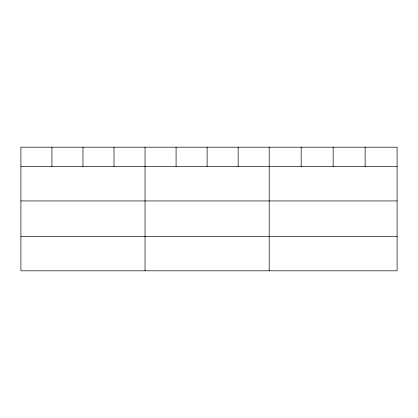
<?xml version="1.0" encoding="UTF-8"?>
<svg xmlns="http://www.w3.org/2000/svg" width="418" height="418" viewBox="0 0 418 418"><rect width="100%" height="100%" fill="white"/><g stroke="black" fill="none" stroke-linecap="round" stroke-linejoin="round"><path stroke-width="0.63" d="M397.1 200.938L397.1 147.188L20.9 147.188L20.9 270.812L397.1 270.812L397.1 200.938L20.9 200.938M20.9 166.521L397.1 166.521M20.9 236.395L397.1 236.395M365.123 147.188L365.123 166.521M333.146 147.188L333.146 166.521M301.169 147.188L301.169 166.521M269.192 147.188L269.192 270.812M238.155 147.188L238.155 166.521M207.119 147.188L207.119 166.521M176.082 147.188L176.082 166.521M145.046 147.188L145.046 270.812M114.009 147.188L114.009 166.521M82.973 147.188L82.973 166.521M51.937 147.188L51.937 166.521"/></g></svg>
